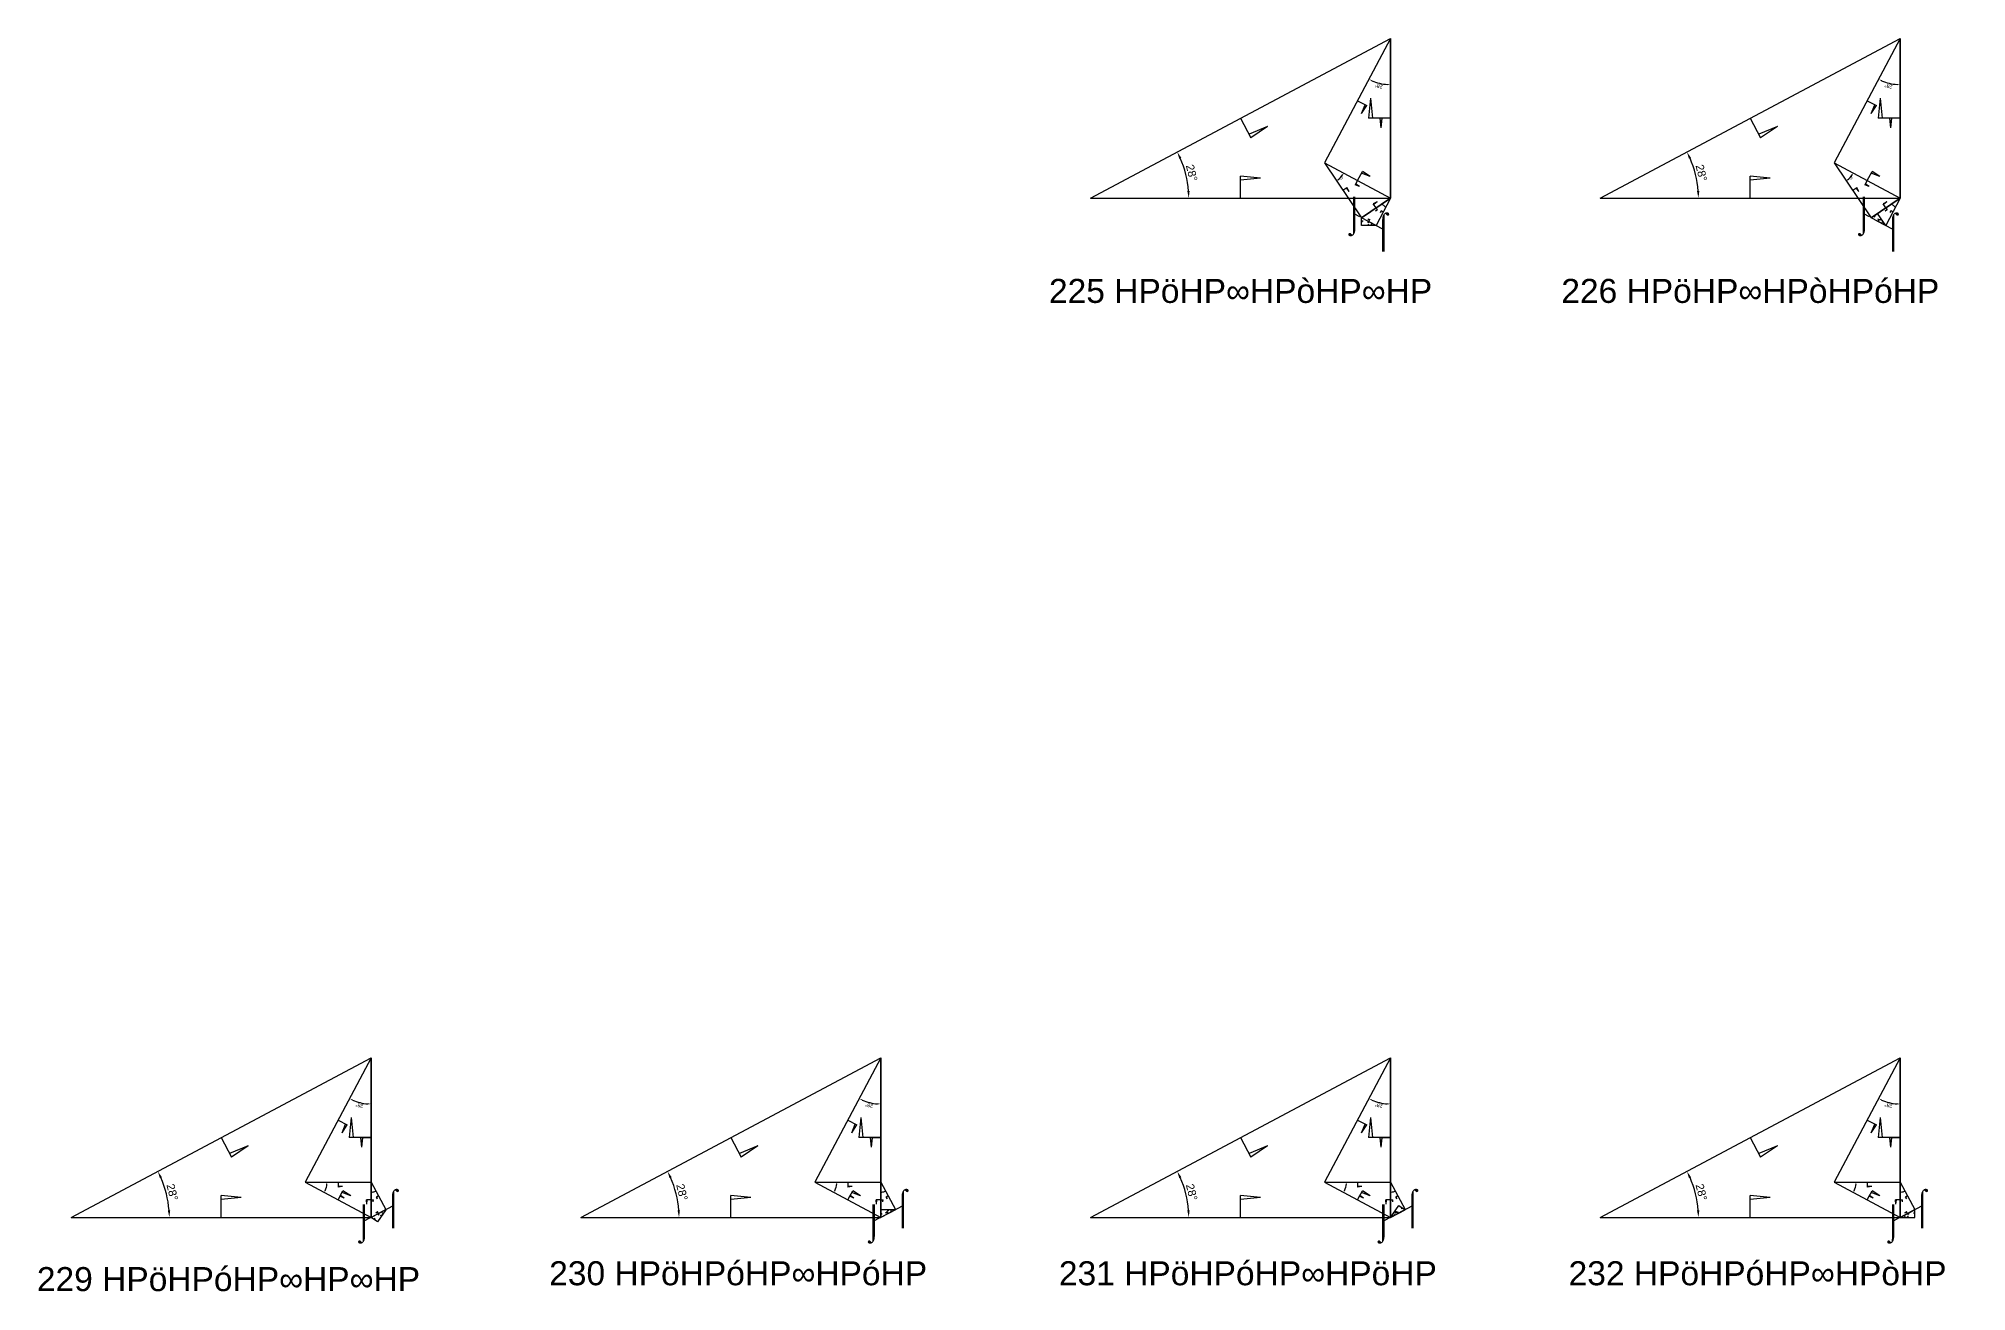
# Model space of a CAD drawing. Header units: millimetres. Extents: x 130683 to 598801, y -2841579 to 24518.
# Drawn here: x 205725 to 302111, y -1974819 to -1912177 of the extents above; entities that cross this region are included whole.
import ezdxf
from ezdxf.enums import TextEntityAlignment as Align

# ---------------------------------------------------------------- set-up
doc = ezdxf.new("R2010")
doc.units = ezdxf.units.MM
doc.header["$PDMODE"] = 35
doc.linetypes.add('DASHED', pattern=[19.05, 12.7, -6.35])
for name, color, linetype in [('BASE', 170, 'Continuous'), ('HYPOTENUSE', 20, 'Continuous'), ('PERPENDICULAR', 90, 'Continuous')]:
    doc.layers.add(name, color=color, linetype=linetype)
doc.styles.add('Arial', font='arial_0.ttf')
doc.dimstyles.new('ISO-25', dxfattribs={"dimtxt": 250, "dimasz": 100, "dimexe": 1.25, "dimexo": 0.625, "dimgap": 100, "dimtad": 1, "dimdec": 0, "dimtxsty": 'Arial', "dimcen": 2.5, "dimadec": 0, "dimazin": 0, "dimtfac": 1, "dimtdec": 0, "dimtmove": 0, "dimatfit": 3, "dimfxl": 1, "dimarcsym": 0})

# ---------------------------------------------------------------- blocks, each defined once
blk = doc.blocks.new('*D11')
at = {"color": 0, "lineweight": -2, "ltscale": 100, "transparency": 16777216}
blk.add_arc((0, 0), 4906, 4.08845, 23.91155, dxfattribs=at)
at = {"color": 0, "ltscale": 100, "transparency": 16777216}
for points in [[(4432, 1963), (4537, 2014), (4332, 2303)], [(4952, 352), (4835, 348), (4906, 0)]]:
    blk.add_solid(points, dxfattribs=at)
at = {"layer": 'Defpoints', "color": 0, "ltscale": 100, "transparency": 16777216}
for p in [(15000, 7976), (0, 0), (0, 0), (4841, 796), (15000, 0)]:
    blk.add_point(p, dxfattribs=at)
at = {"color": 0, "ltscale": 100, "transparency": 16777216, "insert": (5055, 1260), "char_height": 400, "attachment_point": 5, "rotation": 284, "style": 'Arial'}
blk.add_mtext('28°', dxfattribs=at)
blk = doc.blocks.new('SanjoyNathGeometrifyingTrigonometryFundamentalLockedSet')
at = {"color": 114, "linetype": 'DASHED', "ltscale": 100, "true_color": 0x139b48}
for p, q in [((14000, 4987.8), (13900, 3987.8)), ((14000, 4987.8), (14100, 3987.8)), ((15000, 3987.8), (13900, 3987.8))]:
    blk.add_line(p, q, dxfattribs=at)
at = {"color": 242, "linetype": 'DASHED', "ltscale": 100, "true_color": 0xcd2027}
for p, q in [((7500, 3987.8), (8016.4, 3016.6)), ((8852.4, 3574.3), (7922.5, 3193.2)), ((8852.4, 3574.3), (8016.4, 3016.6))]:
    blk.add_line(p, q, dxfattribs=at)
at = {"color": 159, "linetype": 'DASHED', "ltscale": 100, "true_color": 0x22346e}
for p, q in [((7500, 0), (7500, 1100)), ((8500, 1000), (7500, 1100)), ((8500, 1000), (7500, 900))]:
    blk.add_line(p, q, dxfattribs=at)
at = {"layer": 'BASE'}
blk.add_line((0, 0), (15000, 0), dxfattribs=at)
at = {"layer": 'HYPOTENUSE'}
blk.add_line((0, 0), (15000, 7975.6), dxfattribs=at)
at = {"layer": 'PERPENDICULAR'}
blk.add_line((15000, 0), (15000, 7975.6), dxfattribs=at)
at = {"color": 4, "ltscale": 100}
dim = blk.add_angular_dim_2l(base=(4841, 795.6), line1=((0, 0), (15000, 0)), line2=((0, 0), (15000, 7975.6)), dimstyle='ISO-25', override={"dimtxt": 400, "dimasz": 350, "dimgap": 100}, dxfattribs=at)
dim.commit()
dim.dimension.update_dxf_attribs({"geometry": '*D11', "text_midpoint": (5055.4, 1260.5)})

msp = doc.modelspace()

# ---------------------------------------------------------------- linework, layer by layer
at = {"linetype": 'DASHED', "ltscale": 70}
for p, q in [((272958, -1921717), (271500, -1920942)), ((298440, -1921717), (296983, -1920942)), ((223449, -1970537), (221992, -1971312)), ((248932, -1970537), (247475, -1971312)), ((274415, -1970537), (272958, -1971312)), ((299898, -1970537), (298440, -1971312))]:
    msp.add_line(p, q, dxfattribs=at)

# ---------------------------------------------------------------- block references
at = {"linetype": 'DASHED'}
for p in [(258322, -1920153), (283805, -1920153), (207356, -1971118), (232839, -1971118), (258322, -1971118), (283805, -1971118)]:
    msp.add_blockref('SanjoyNathGeometrifyingTrigonometryFundamentalLockedSet', p, dxfattribs=at)
at = {"linetype": 'DASHED', "ltscale": 100}
for p, xscale, yscale, zscale, rotation in [((273322, -1912177), 0.469471562785891, 0.469471562785891, 0.469471562785891, 242), ((298805, -1912177), 0.469471562785891, 0.469471562785891, 0.469471562785891, 242), ((270016, -1918395), 0.220403548264628, 0.220403548264628, 0.220403548264628, 304.0000000000001), ((295499, -1918395), 0.220403548264628, 0.220403548264628, 0.220403548264628, 304.0000000000001), ((273322, -1920153), -0.103473198247352, 0.103473198247352, 0.103473198247352, 62.00000000000066), ((298805, -1920153), -0.103473198247352, 0.103473198247352, 0.103473198247352, 62.00000000000066), ((298076, -1921523), 0.048577724087638, 0.048577724087638, 0.048577724087638, 123.9999999999994), ((272593, -1921523), -0.048577724087638, 0.04857772408763799, 0.048577724087638, 359.9999999999994), ((222356, -1963143), 0.469471562785891, 0.469471562785891, 0.469471562785891, 242), ((247839, -1963143), 0.469471562785891, 0.469471562785891, 0.469471562785891, 242), ((273322, -1963143), 0.469471562785891, 0.469471562785891, 0.469471562785891, 242), ((298805, -1963143), 0.469471562785891, 0.469471562785891, 0.469471562785891, 242), ((219050, -1969360), -0.220403548264628, 0.220403548264628, 0.220403548264628, 180), ((222356, -1969360), -0.10347319824735, 0.10347319824735, 0.10347319824735, 118), ((244533, -1969360), -0.220403548264628, 0.220403548264628, 0.220403548264628, 180), ((247839, -1969360), -0.10347319824735, 0.10347319824735, 0.10347319824735, 118), ((270016, -1969360), -0.220403548264628, 0.220403548264628, 0.220403548264628, 180), ((273322, -1969360), -0.10347319824735, 0.10347319824735, 0.10347319824735, 118), ((295499, -1969360), -0.220403548264628, 0.220403548264628, 0.220403548264628, 180), ((298805, -1969360), -0.10347319824735, 0.10347319824735, 0.10347319824735, 118), ((223085, -1970731), -0.04857772408763799, 0.04857772408763799, 0.048577724087638, 56.00000000000116), ((248568, -1970731), 0.048577724087638, 0.048577724087638, 0.048577724087638, 180), ((273322, -1971118), -0.04857772408763799, 0.04857772408763799, 0.048577724087638, 236.0000000000012)]:
    msp.add_blockref('SanjoyNathGeometrifyingTrigonometryFundamentalLockedSet', p, dxfattribs=dict(at, xscale=xscale, yscale=yscale, zscale=zscale, rotation=rotation))
at = {"linetype": 'DASHED', "ltscale": 100, "xscale": 0.048577724087638, "yscale": 0.048577724087638, "zscale": 0.048577724087638}
msp.add_blockref('SanjoyNathGeometrifyingTrigonometryFundamentalLockedSet', (298805, -1971118), dxfattribs=at)

# ---------------------------------------------------------------- texts
at = {"linetype": 'DASHED', "ltscale": 100, "style": 'Arial'}
for s, p in [('⌡', (271500, -1920942)), ('⌠', (272958, -1921717)), ('⌡', (296983, -1920942)), ('⌠', (298440, -1921717)), ('225 HPöHP∞HPòHP∞HP', (265822, -1924794)), ('226 HPöHP∞HPòHPóHP', (291305, -1924794)), ('⌠', (223449, -1970537)), ('⌠', (248932, -1970537)), ('⌠', (274415, -1970537)), ('⌠', (299898, -1970537)), ('⌡', (221992, -1971312)), ('⌡', (247475, -1971312)), ('⌡', (272958, -1971312)), ('⌡', (298440, -1971312)), ('229 HPöHPóHP∞HP∞HP', (215221, -1974202)), ('230 HPöHPóHP∞HPóHP', (240703, -1973910)), ('231 HPöHPóHP∞HPöHP', (266186, -1973910)), ('232 HPöHPóHP∞HPòHP', (291669, -1973910))]:
    msp.add_text(s, height=1200, dxfattribs=at).set_placement(p, align=Align.MIDDLE_CENTER)

doc.saveas('drawing.dxf')
